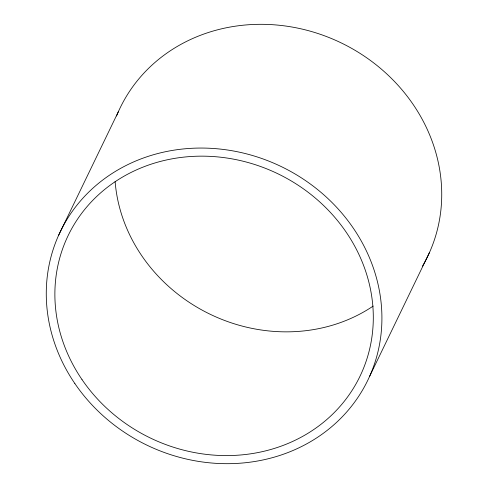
<?xml version="1.0" encoding="UTF-8"?>
<svg xmlns="http://www.w3.org/2000/svg" width="488" height="488" viewBox="0 0 488 488"><rect width="100%" height="100%" fill="white"/><g stroke="black" fill="none" stroke-linecap="round" stroke-linejoin="round"><path stroke-width="0.73" d="M58.456 235.643L118.273 111.904M369.727 376.095L429.544 252.357M116.541 115.973A170.757 154.635 25.8 0 1 342.21 43.395A170.757 154.635 25.8 0 1 422.504 266.106M373.186 306.074A161.998 146.699 25.8 0 1 210.151 314.254A161.998 146.699 25.8 0 1 115.125 181.506M74.859 383.55A170.757 154.635 25.8 0 0 364.853 385.996A170.757 154.635 25.8 0 0 202.563 148.059A170.757 154.635 25.8 0 0 74.859 383.55M82.002 379.566A161.998 146.699 25.8 0 0 357.118 381.884A161.998 146.699 25.8 0 0 203.154 156.16A161.998 146.699 25.8 0 0 82.002 379.566"/></g></svg>
